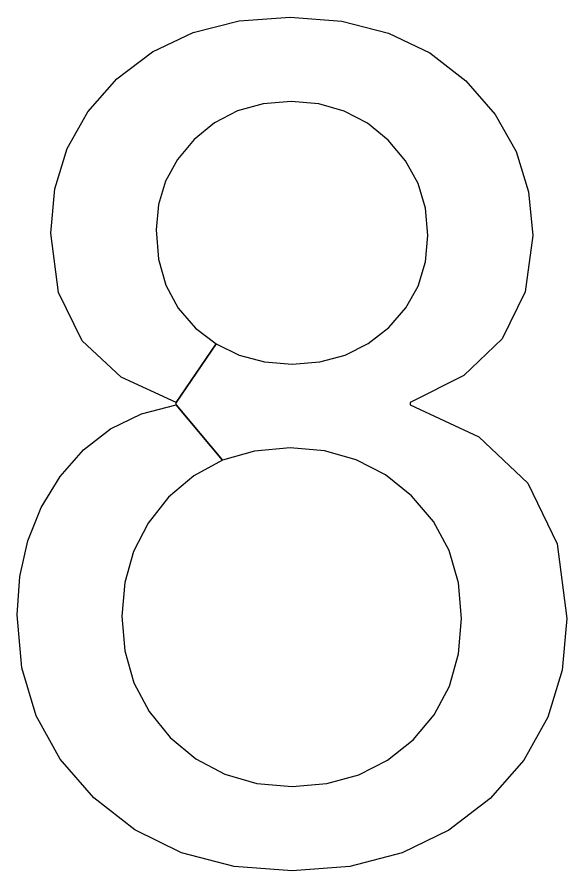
# Model space of a CAD drawing. Header units: metres. Extents: x -1805 to 1655, y -683 to 39617.
# Drawn here: x 123.44 to 149.77, y -213.49 to -172.62 of the extents above; entities that cross this region are included whole.
import ezdxf

# ---------------------------------------------------------------- set-up
doc = ezdxf.new("R2010")
doc.units = ezdxf.units.M
doc.layers.add('Metal', color=4, linetype='CONTINUOUS')

msp = doc.modelspace()

# ---------------------------------------------------------------- linework, layer by layer
at = {"layer": 'Metal'}
msp.add_lwpolyline([(147.896, -194.931), (149.303, -197.829), (149.771, -201.405), (149.541, -203.877), (148.851, -206.139), (147.7, -208.189), (146.088, -210.027), (144.115, -211.543), (141.879, -212.626), (139.381, -213.275), (136.62, -213.492), (133.836, -213.274), (131.323, -212.619), (129.082, -211.528), (127.111, -210), (125.506, -208.142), (124.359, -206.064), (123.671, -203.763), (123.441, -201.241), (123.57, -199.404), (123.956, -197.687), (124.6, -196.089), (125.501, -194.611), (126.621, -193.332), (127.92, -192.332), (129.397, -191.613), (131.054, -191.173), (133.271, -193.837), (131.901, -194.574), (130.699, -195.607), (129.72, -196.847), (129.021, -198.209), (128.602, -199.692), (128.462, -201.296), (128.606, -202.958), (129.038, -204.481), (129.759, -205.864), (130.767, -207.107), (131.998, -208.134), (133.383, -208.867), (134.924, -209.307), (136.62, -209.454), (138.281, -209.314), (139.799, -208.895), (141.173, -208.195), (142.405, -207.216), (143.419, -206.014), (144.144, -204.645), (144.579, -203.108), (144.724, -201.405), (144.575, -199.698), (144.127, -198.151), (143.381, -196.765), (142.336, -195.538), (141.077, -194.536), (139.686, -193.819), (138.164, -193.39), (136.511, -193.246), (134.807, -193.394), (133.271, -193.837), (131.054, -191.173), (131.054, -191.064), (132.977, -188.261), (134.083, -188.802), (135.297, -189.127), (136.62, -189.236), (137.943, -189.126), (139.154, -188.796), (140.255, -188.246), (141.245, -187.476), (142.063, -186.54), (142.647, -185.494), (142.997, -184.337), (143.114, -183.069), (142.995, -181.771), (142.64, -180.579), (142.047, -179.493), (141.218, -178.513), (140.216, -177.701), (139.106, -177.121), (137.89, -176.773), (136.565, -176.657), (135.222, -176.771), (134.001, -177.114), (132.902, -177.685), (131.927, -178.485), (131.127, -179.44), (130.556, -180.477), (130.213, -181.596), (130.099, -182.796), (130.217, -184.206), (130.57, -185.46), (131.158, -186.559), (131.982, -187.503), (132.977, -188.261), (131.054, -191.064), (128.428, -189.861), (126.552, -188.11), (125.426, -185.81), (125.051, -182.96), (125.249, -180.841), (125.842, -178.905), (126.832, -177.151), (128.216, -175.579), (129.922, -174.284), (131.872, -173.359), (134.069, -172.804), (136.511, -172.619), (138.991, -172.81), (141.221, -173.383), (143.2, -174.338), (144.928, -175.675), (146.331, -177.283), (147.333, -179.051), (147.934, -180.98), (148.134, -183.069), (147.768, -185.779), (146.668, -188.015), (144.835, -189.776), (142.268, -191.064), (142.268, -191.173), (145.551, -192.713), (147.896, -194.931)], close=True, dxfattribs=at)

doc.saveas('drawing.dxf')
